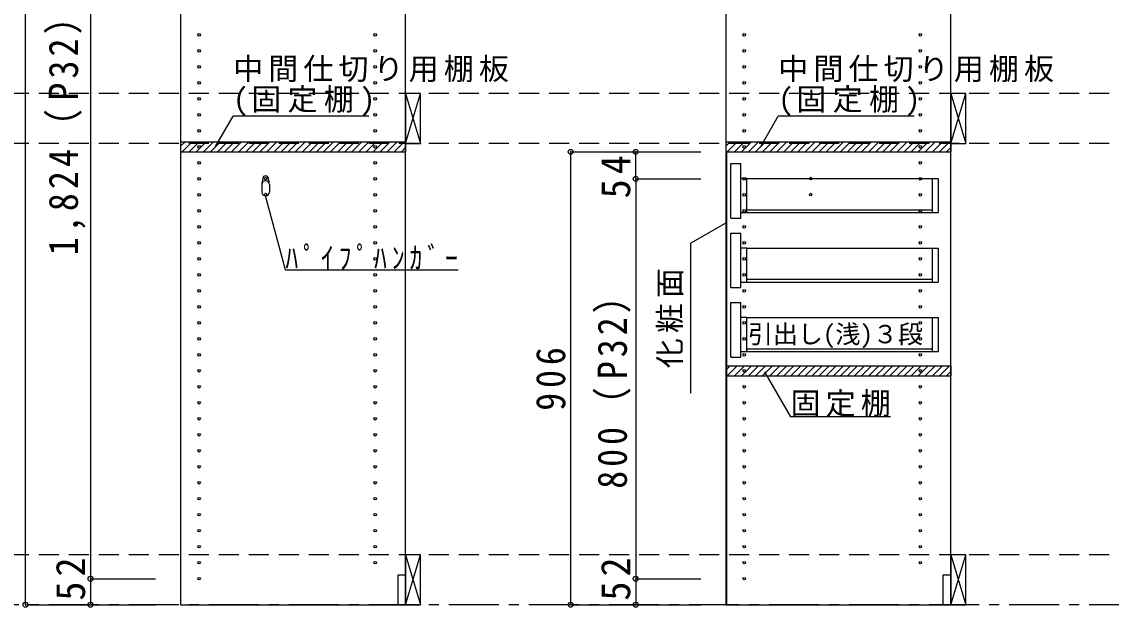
# Model space of a CAD drawing. Units: millimetres at full size, sheet at 1:20; details may follow other scales. Extents: x -3922 to 3878, y -2932 to 2722.
# Drawn here: x -543 to 1635, y -1716 to -545 of the extents above; entities that cross this region are included whole.
import ezdxf
from ezdxf.enums import TextEntityAlignment as Align

# ---------------------------------------------------------------- set-up
doc = ezdxf.new("R2010")
doc.units = ezdxf.units.MM
doc.header["$LTSCALE"] = 20
doc.header["$PDMODE"] = 32
doc.header["$PDSIZE"] = 10
for name, pattern in [('CHAIN1', [8, 5, -1, 1, -1]), ('DASHED1', [1.8, 1.2, -0.6]), ('DASHED2', [3, 2, -1])]:
    doc.linetypes.add(name, pattern=pattern)
for name, color, linetype in [('0-3_固定棚', 2, 'Continuous'), ('0-5', 4, 'Continuous'), ('0-6_ﾊﾟｲﾌﾟﾊﾝｶﾞｰ', 7, 'Continuous'), ('0-7_桟木・巾木', 2, 'Continuous'), ('0-8_引き出し', 2, 'Continuous'), ('0-A_文字', 7, 'Continuous'), ('0-B_寸法', 7, 'Continuous'), ('0-C_ハッチ', 4, 'Continuous')]:
    doc.layers.add(name, color=color, linetype=linetype)
doc.styles.add('ＭＳ ゴシック', font='')
doc.styles.get('ＭＳ ゴシック').set_extended_font_data('MS Gothic')

# ---------------------------------------------------------------- blocks, each defined once
blk = doc.blocks.new('引出(浅)D450')
at = {"layer": '0-8_引き出し'}
for p, q in [((-188.55, 203.8), (-168.55, 203.8)), ((-188.55, 94.8), (-188.55, 203.8)), ((-168.55, 94.8), (-168.55, 203.8)), ((-156.55, 173.8), (-168.55, 173.8)), ((214.3, 173.8), (226.45, 173.8)), ((214.45, 173.8), (214.45, 105.8)), ((226.45, 173.8), (226.45, 105.8)), ((-156.55, 111.3), (214.45, 111.3)), ((-188.55, 94.8), (-168.55, 94.8)), ((214.45, 105.8), (226.45, 105.8)), ((-188.55, 64.8), (-168.55, 64.8)), ((-188.55, -44.2), (-188.55, 64.8)), ((-168.55, -44.2), (-168.55, 64.8)), ((-156.55, 34.8), (-168.55, 34.8)), ((-156.55, -33.2), (-156.55, 34.8)), ((214.3, 34.8), (226.45, 34.8)), ((214.45, 34.8), (214.45, -33.2)), ((226.45, 34.8), (226.45, -33.2)), ((-168.55, -33.2), (-156.55, -33.2)), ((-156.55, -27.7), (214.45, -27.7)), ((214.45, -33.2), (226.45, -33.2)), ((-188.55, -44.2), (-168.55, -44.2)), ((-188.55, -74.2), (-168.55, -74.2)), ((-188.55, -183.2), (-188.55, -74.2)), ((-168.55, -183.2), (-168.55, -74.2)), ((-156.55, -104.2), (-168.55, -104.2)), ((-156.55, -172.2), (-156.55, -104.2)), ((214.3, -104.2), (226.45, -104.2)), ((214.45, -104.2), (214.45, -172.2)), ((226.45, -104.2), (226.45, -172.2)), ((-168.55, -172.2), (-156.55, -172.2)), ((-156.55, -166.7), (214.45, -166.7)), ((214.45, -172.2), (226.45, -172.2)), ((-188.55, -183.2), (-168.55, -183.2))]:
    blk.add_line(p, q, dxfattribs=at)
at = {"layer": '0-8_引き出し', "color": 7}
for p, q in [((-156.55, 173.8), (214.3, 173.8)), ((-156.55, 105.8), (214.45, 105.8)), ((-156.55, 34.8), (214.3, 34.8)), ((-156.55, -33.2), (214.45, -33.2)), ((-156.55, -104.2), (214.3, -104.2)), ((-156.55, -172.2), (214.45, -172.2))]:
    blk.add_line(p, q, dxfattribs=at)
at = {"layer": '0-8_引き出し', "color": 7, "linetype": 'DASHED1'}
for p, q in [((214.3, 173.8), (226.45, 173.8)), ((214.3, 34.8), (226.45, 34.8)), ((214.3, -104.2), (226.45, -104.2))]:
    blk.add_line(p, q, dxfattribs=at)
at = {"layer": '0-8_引き出し'}
blk.add_lwpolyline([(-168.55, 105.8), (-156.55, 105.8), (-156.55, 173.8)], dxfattribs=at)

msp = doc.modelspace()

# ---------------------------------------------------------------- linework, layer by layer
at = {"layer": '0-3_固定棚'}
for p, q in [((-225.36, -785.27), (-225.36, -805.27)), ((-225.36, -785.27), (224.64, -785.27)), ((-225.36, -805.27), (224.64, -805.27)), ((224.64, -785.27), (224.64, -805.27)), ((864.64, -785.27), (864.64, -805.27)), ((864.64, -785.27), (1314.64, -785.27)), ((864.64, -805.27), (1314.64, -805.27)), ((1314.64, -785.27), (1314.64, -805.27)), ((864.64, -1233.27), (864.64, -1253.27)), ((864.64, -1233.27), (1314.64, -1233.27)), ((1314.64, -1233.27), (1314.64, -1253.27)), ((864.64, -1253.27), (1314.64, -1253.27))]:
    msp.add_line(p, q, dxfattribs=at)
at = {"layer": '0-5', "color": 3}
for p, q in [((-225.36, 271.73), (-225.36, -1711.27)), ((224.64, -1711.27), (224.64, 271.73)), ((864.64, 271.73), (864.64, -1711.27)), ((1314.64, -1711.27), (1314.64, 271.73)), ((-225.36, -1711.27), (224.64, -1711.27)), ((864.64, -1711.27), (1314.64, -1711.27))]:
    msp.add_line(p, q, dxfattribs=at)
at = {"layer": '0-5', "color": 2}
msp.add_line((866.64, -1711.27), (866.64, -805.27), dxfattribs=at)
at = {"layer": '0-5'}
for centre in [(-188.36, -571.27), (163.64, -571.27), (901.64, -571.27), (1253.64, -571.27), (-188.36, -603.27), (163.64, -603.27), (901.64, -603.27), (1253.64, -603.27), (-188.36, -635.27), (163.64, -635.27), (901.64, -635.27), (1253.64, -635.27), (-188.36, -667.27), (163.64, -667.27), (901.64, -667.27), (1253.64, -667.27), (-188.36, -699.27), (163.64, -699.27), (901.64, -699.27), (1253.64, -699.27), (-188.36, -731.27), (163.64, -731.27), (901.64, -731.27), (1253.64, -731.27), (-188.36, -763.27), (163.64, -763.27), (901.64, -763.27), (1253.64, -763.27), (-188.36, -795.27), (163.64, -795.27), (901.64, -795.27), (1253.64, -795.27), (-188.36, -827.27), (163.64, -827.27), (1253.64, -827.27), (-188.36, -859.27), (-55.36, -858.77), (163.64, -859.27), (901.64, -859.27), (1034.64, -858.77), (1253.64, -859.27), (-188.36, -891.27), (-55.36, -890.77), (163.64, -891.27), (901.64, -891.27), (1034.64, -890.77), (1253.64, -891.27), (-188.36, -923.27), (163.64, -923.27), (901.64, -923.27), (1253.64, -923.27), (-188.36, -955.27), (163.64, -955.27), (901.64, -955.27), (1253.64, -955.27), (-188.36, -987.27), (163.64, -987.27), (901.64, -987.27), (1253.64, -987.27), (-188.36, -1019.27), (163.64, -1019.27), (901.64, -1019.27), (1253.64, -1019.27), (-188.36, -1051.27), (163.64, -1051.27), (901.64, -1051.27), (1253.64, -1051.27), (-188.36, -1083.27), (163.64, -1083.27), (901.64, -1083.27), (1253.64, -1083.27), (-188.36, -1115.27), (163.64, -1115.27), (901.64, -1115.27), (1253.64, -1115.27), (-188.36, -1147.27), (163.64, -1147.27), (901.64, -1147.27), (1253.64, -1147.27), (-188.36, -1179.27), (163.64, -1179.27), (901.64, -1179.27), (1253.64, -1179.27), (-188.36, -1211.27), (163.64, -1211.27), (901.64, -1211.27), (1253.64, -1211.27), (-188.36, -1243.27), (163.64, -1243.27), (901.64, -1243.27), (1253.64, -1243.27), (-188.36, -1275.27), (163.64, -1275.27), (901.64, -1275.27), (1253.64, -1275.27), (-188.36, -1307.27), (163.64, -1307.27), (901.64, -1307.27), (1253.64, -1307.27), (-188.36, -1339.27), (163.64, -1339.27), (901.64, -1339.27), (1253.64, -1339.27), (-188.36, -1371.27), (163.64, -1371.27), (901.64, -1371.27), (1253.64, -1371.27), (-188.36, -1403.27), (163.64, -1403.27), (901.64, -1403.27), (1253.64, -1403.27), (-188.36, -1435.27), (163.64, -1435.27), (901.64, -1435.27), (1253.64, -1435.27), (-188.36, -1467.27), (163.64, -1467.27), (901.64, -1467.27), (1253.64, -1467.27), (-188.36, -1499.27), (163.64, -1499.27), (901.64, -1499.27), (1253.64, -1499.27), (-188.36, -1531.27), (163.64, -1531.27), (901.64, -1531.27), (1253.64, -1531.27), (-188.36, -1563.27), (163.64, -1563.27), (901.64, -1563.27), (1253.64, -1563.27), (-188.36, -1595.27), (163.64, -1595.27), (901.64, -1595.27), (1253.64, -1595.27), (-188.36, -1627.27), (163.64, -1627.27), (901.64, -1627.27), (1253.64, -1627.27), (-188.36, -1659.27), (901.64, -1659.27)]:
    msp.add_circle(centre, 2.5, dxfattribs=at)
at = {"layer": '0-6_ﾊﾟｲﾌﾟﾊﾝｶﾞｰ', "color": 2}
for p, q in [((-62.86, -870.77), (-62.86, -885.77)), ((-47.86, -870.77), (-47.86, -885.77))]:
    msp.add_line(p, q, dxfattribs=at)
at = {"layer": '0-6_ﾊﾟｲﾌﾟﾊﾝｶﾞｰ'}
for centre, radius, start, end in [((-16.76, -872.28), 46.13, 162.96035, 178.115), ((-55.36, -858.77), 5.5, 0, 180), ((-93.97, -872.28), 46.13, 1.885, 17.03965)]:
    msp.add_arc(centre, radius, start, end, dxfattribs=at)
at = {"layer": '0-6_ﾊﾟｲﾌﾟﾊﾝｶﾞｰ', "color": 2}
for centre, start, end in [((-55.36, -870.77), 0, 180), ((-55.36, -885.77), 180, 0)]:
    msp.add_arc(centre, 7.5, start, end, dxfattribs=at)
at = {"layer": '0-7_桟木・巾木'}
for p, q in [((209.64, -1651.27), (224.64, -1651.27)), ((224.64, -1651.27), (224.64, -1711.27)), ((1299.64, -1651.27), (1314.64, -1651.27)), ((1314.64, -1651.27), (1314.64, -1711.27))]:
    msp.add_line(p, q, dxfattribs=at)
for points in [[(224.64, -1711.27), (209.64, -1711.27), (209.64, -1651.27)], [(1314.64, -1711.27), (1299.64, -1711.27), (1299.64, -1651.27)]]:
    msp.add_lwpolyline(points, dxfattribs=at)
at = {"layer": '0-8_引き出し', "color": 7}
for p, q in [((224.64, -688.27), (254.64, -788.27)), ((224.64, -788.27), (254.64, -688.27)), ((1314.64, -688.27), (1344.64, -788.27)), ((1314.64, -788.27), (1344.64, -688.27)), ((224.64, -1711.27), (254.64, -1611.27)), ((224.64, -1611.27), (254.64, -1711.27)), ((1314.64, -1711.27), (1344.64, -1611.27)), ((1314.64, -1611.27), (1344.64, -1711.27))]:
    msp.add_line(p, q, dxfattribs=at)
at = {"layer": '0-8_引き出し', "color": 3}
for p, q in [((224.64, -1611.27), (224.64, -1711.27)), ((254.64, -1611.27), (224.64, -1611.27)), ((254.64, -1711.27), (254.64, -1611.27)), ((1314.64, -1611.27), (1314.64, -1711.27)), ((1344.64, -1611.27), (1314.64, -1611.27)), ((1344.64, -1711.27), (1344.64, -1611.27)), ((224.64, -1711.27), (254.64, -1711.27)), ((1314.64, -1711.27), (1344.64, -1711.27))]:
    msp.add_line(p, q, dxfattribs=at)
for points in [[(254.64, -788.27), (254.64, -688.27), (224.64, -688.27), (224.64, -788.27)], [(1344.64, -788.27), (1344.64, -688.27), (1314.64, -688.27), (1314.64, -788.27)]]:
    msp.add_lwpolyline(points, close=True, dxfattribs=at)
at = {"layer": '0-A_文字'}
for p, q in [((-155.28, -794.33), (-120.26, -733.68)), ((151.12, -733.68), (-120.26, -733.68)), ((934.72, -794.33), (969.74, -733.68)), ((1241.12, -733.68), (969.74, -733.68)), ((-15.63, -1041.57), (-55.36, -893.27)), ((866.64, -946.62), (794.64, -988.19)), ((794.64, -1288.19), (794.64, -988.19)), ((-15.63, -1041.57), (329.37, -1041.57)), ((942.2, -1245.06), (994.29, -1335.28)), ((1194.29, -1335.28), (994.29, -1335.28))]:
    msp.add_line(p, q, dxfattribs=at)
at = {"layer": '0-A_文字', "linetype": 'CHAIN1'}
msp.add_line((3131.3, -1711.27), (-3305.36, -1711.27), dxfattribs=at)
at = {"layer": '0-B_寸法', "color": 4}
for p, q in [((-535.36, -1711.27), (-535.36, 271.73)), ((-405.36, 164.73), (-405.36, -1659.27)), ((554.64, -1711.27), (554.64, -805.27)), ((554.64, -805.27), (814.64, -805.27)), ((684.64, -859.27), (684.64, -805.27)), ((684.64, -805.27), (814.64, -805.27)), ((684.64, -859.27), (814.64, -859.27)), ((684.64, -859.27), (684.64, -1659.27)), ((684.64, -859.27), (814.64, -859.27)), ((-405.36, -1659.27), (-275.36, -1659.27)), ((-405.36, -1659.27), (-405.36, -1711.27)), ((684.64, -1659.27), (814.64, -1659.27)), ((684.64, -1659.27), (684.64, -1711.27)), ((-535.36, -1711.27), (-275.36, -1711.27)), ((-405.36, -1711.27), (-275.36, -1711.27)), ((554.64, -1711.27), (814.64, -1711.27)), ((684.64, -1711.27), (814.64, -1711.27))]:
    msp.add_line(p, q, dxfattribs=at)
at = {"layer": '0-B_寸法', "color": 4, "linetype": 'DASHED2'}
for p, q in [((3131.3, -688.27), (-3305.36, -688.27)), ((3131.3, -788.27), (-3305.36, -788.27)), ((3131.3, -1611.27), (-3305.36, -1611.27))]:
    msp.add_line(p, q, dxfattribs=at)
at = {"layer": '0-B_寸法'}
for p in [(554.64, -805.27), (684.64, -805.27), (684.64, -859.27), (-405.36, -1659.27), (684.64, -1659.27), (-535.36, -1711.27), (-405.36, -1711.27), (554.64, -1711.27), (684.64, -1711.27)]:
    msp.add_point(p, dxfattribs=at)
at = {"layer": '0-C_ハッチ'}
for p, q in [((-225.36, -794.22), (-216.42, -785.27)), ((-222.27, -805.27), (-202.27, -785.27)), ((-208.13, -805.27), (-188.13, -785.27)), ((-193.99, -805.27), (-173.99, -785.27)), ((-179.85, -805.27), (-159.85, -785.27)), ((-165.71, -805.27), (-145.71, -785.27)), ((-151.56, -805.27), (-131.56, -785.27)), ((-137.42, -805.27), (-117.42, -785.27)), ((-123.28, -805.27), (-103.28, -785.27)), ((-109.14, -805.27), (-89.14, -785.27)), ((-95, -805.27), (-75, -785.27)), ((-80.85, -805.27), (-60.85, -785.27)), ((-66.71, -805.27), (-46.71, -785.27)), ((-52.57, -805.27), (-32.57, -785.27)), ((-38.43, -805.27), (-18.43, -785.27)), ((-24.28, -805.27), (-4.28, -785.27)), ((-10.14, -805.27), (9.86, -785.27)), ((4, -805.27), (24, -785.27)), ((18.14, -805.27), (38.14, -785.27)), ((32.28, -805.27), (52.28, -785.27)), ((46.43, -805.27), (66.43, -785.27)), ((60.57, -805.27), (80.57, -785.27)), ((74.71, -805.27), (94.71, -785.27)), ((88.85, -805.27), (108.85, -785.27)), ((102.99, -805.27), (122.99, -785.27)), ((117.14, -805.27), (137.14, -785.27)), ((131.28, -805.27), (151.28, -785.27)), ((145.42, -805.27), (165.42, -785.27)), ((159.56, -805.27), (179.56, -785.27)), ((173.71, -805.27), (193.71, -785.27)), ((187.85, -805.27), (207.85, -785.27)), ((201.99, -805.27), (221.99, -785.27)), ((216.13, -805.27), (224.64, -796.76)), ((864.64, -794.22), (873.58, -785.27)), ((867.73, -805.27), (887.73, -785.27)), ((881.87, -805.27), (901.87, -785.27)), ((896.01, -805.27), (916.01, -785.27)), ((910.15, -805.27), (930.15, -785.27)), ((924.29, -805.27), (944.29, -785.27)), ((938.44, -805.27), (958.44, -785.27)), ((952.58, -805.27), (972.58, -785.27)), ((966.72, -805.27), (986.72, -785.27)), ((980.86, -805.27), (1000.86, -785.27)), ((995, -805.27), (1015, -785.27)), ((1009.15, -805.27), (1029.15, -785.27)), ((1023.29, -805.27), (1043.29, -785.27)), ((1037.43, -805.27), (1057.43, -785.27)), ((1051.57, -805.27), (1071.57, -785.27)), ((1065.72, -805.27), (1085.72, -785.27)), ((1079.86, -805.27), (1099.86, -785.27)), ((1094, -805.27), (1114, -785.27)), ((1108.14, -805.27), (1128.14, -785.27)), ((1122.28, -805.27), (1142.28, -785.27)), ((1136.43, -805.27), (1156.43, -785.27)), ((1150.57, -805.27), (1170.57, -785.27)), ((1164.71, -805.27), (1184.71, -785.27)), ((1178.85, -805.27), (1198.85, -785.27)), ((1192.99, -805.27), (1212.99, -785.27)), ((1207.14, -805.27), (1227.14, -785.27)), ((1221.28, -805.27), (1241.28, -785.27)), ((1235.42, -805.27), (1255.42, -785.27)), ((1249.56, -805.27), (1269.56, -785.27)), ((1263.71, -805.27), (1283.71, -785.27)), ((1277.85, -805.27), (1297.85, -785.27)), ((1291.99, -805.27), (1311.99, -785.27)), ((1306.13, -805.27), (1314.64, -796.76)), ((864.64, -1242.22), (873.58, -1233.27)), ((867.73, -1253.27), (887.73, -1233.27)), ((881.87, -1253.27), (901.87, -1233.27)), ((896.01, -1253.27), (916.01, -1233.27)), ((910.15, -1253.27), (930.15, -1233.27)), ((924.29, -1253.27), (944.29, -1233.27)), ((938.44, -1253.27), (958.44, -1233.27)), ((952.58, -1253.27), (972.58, -1233.27)), ((966.72, -1253.27), (986.72, -1233.27)), ((980.86, -1253.27), (1000.86, -1233.27)), ((995, -1253.27), (1015, -1233.27)), ((1009.15, -1253.27), (1029.15, -1233.27)), ((1023.29, -1253.27), (1043.29, -1233.27)), ((1037.43, -1253.27), (1057.43, -1233.27)), ((1051.57, -1253.27), (1071.57, -1233.27)), ((1065.72, -1253.27), (1085.72, -1233.27)), ((1079.86, -1253.27), (1099.86, -1233.27)), ((1094, -1253.27), (1114, -1233.27)), ((1108.14, -1253.27), (1128.14, -1233.27)), ((1122.28, -1253.27), (1142.28, -1233.27)), ((1136.43, -1253.27), (1156.43, -1233.27)), ((1150.57, -1253.27), (1170.57, -1233.27)), ((1164.71, -1253.27), (1184.71, -1233.27)), ((1178.85, -1253.27), (1198.85, -1233.27)), ((1192.99, -1253.27), (1212.99, -1233.27)), ((1207.14, -1253.27), (1227.14, -1233.27)), ((1221.28, -1253.27), (1241.28, -1233.27)), ((1235.42, -1253.27), (1255.42, -1233.27)), ((1249.56, -1253.27), (1269.56, -1233.27)), ((1263.71, -1253.27), (1283.71, -1233.27)), ((1277.85, -1253.27), (1297.85, -1233.27)), ((1291.99, -1253.27), (1311.99, -1233.27)), ((1306.13, -1253.27), (1314.64, -1244.76))]:
    msp.add_line(p, q, dxfattribs=at)

# ---------------------------------------------------------------- block references
at = {"layer": '0-8_引き出し'}
msp.add_blockref('引出(浅)D450', (1063.18, -1032.57), dxfattribs=at)

# ---------------------------------------------------------------- texts
at = {"layer": '0-A_文字', "style": 'ＭＳ ゴシック'}
msp.add_text('引出し(浅)３段', height=36.66, dxfattribs=at).set_placement((908.94, -1199.27), align=Align.BOTTOM_LEFT)
at = {"layer": '0-A_文字', "char_height": 43.99, "attachment_point": 7, "style": 'ＭＳ ゴシック'}
for s, insert in [('\\T1.17;中間仕切り用棚板', (-120.26, -666.12)), ('\\T1.17;中間仕切り用棚板', (969.74, -666.12)), ('\\T1.21;(固定棚)', (-120.26, -733.68)), ('\\T1.21;(固定棚)', (969.74, -733.68)), ('\\T1.39;\\W0.85;ﾊﾟｲﾌﾟﾊﾝｶﾞｰ', (-15.63, -1041.57)), ('\\T1.17;固定棚', (994.29, -1335.28))]:
    msp.add_mtext(s, dxfattribs=dict(at, insert=insert))
at = {"layer": '0-A_文字', "insert": (779.64, -1238.19), "char_height": 43.99, "attachment_point": 7, "rotation": 90, "style": 'ＭＳ ゴシック'}
msp.add_mtext('\\T1.17;化粧面', dxfattribs=at)
at = {"layer": '0-B_寸法', "char_height": 58.65, "attachment_point": 7, "rotation": 90, "style": 'ＭＳ ゴシック'}
for s, insert in [('\\T1.23;\\W0.9;1,824（P32）', (-415.36, -1012.27)), ('\\T1.27;\\W0.95;54', (674.64, -898.35)), ('\\T1.22;\\W0.9;800（P32）', (674.64, -1479.27)), ('\\T1.27;\\W0.9;906', (544.64, -1323.27)), ('\\T1.27;\\W0.95;52', (-415.36, -1703)), ('\\T1.27;\\W0.95;52', (674.64, -1703))]:
    msp.add_mtext(s, dxfattribs=dict(at, insert=insert))

doc.saveas('drawing.dxf')
